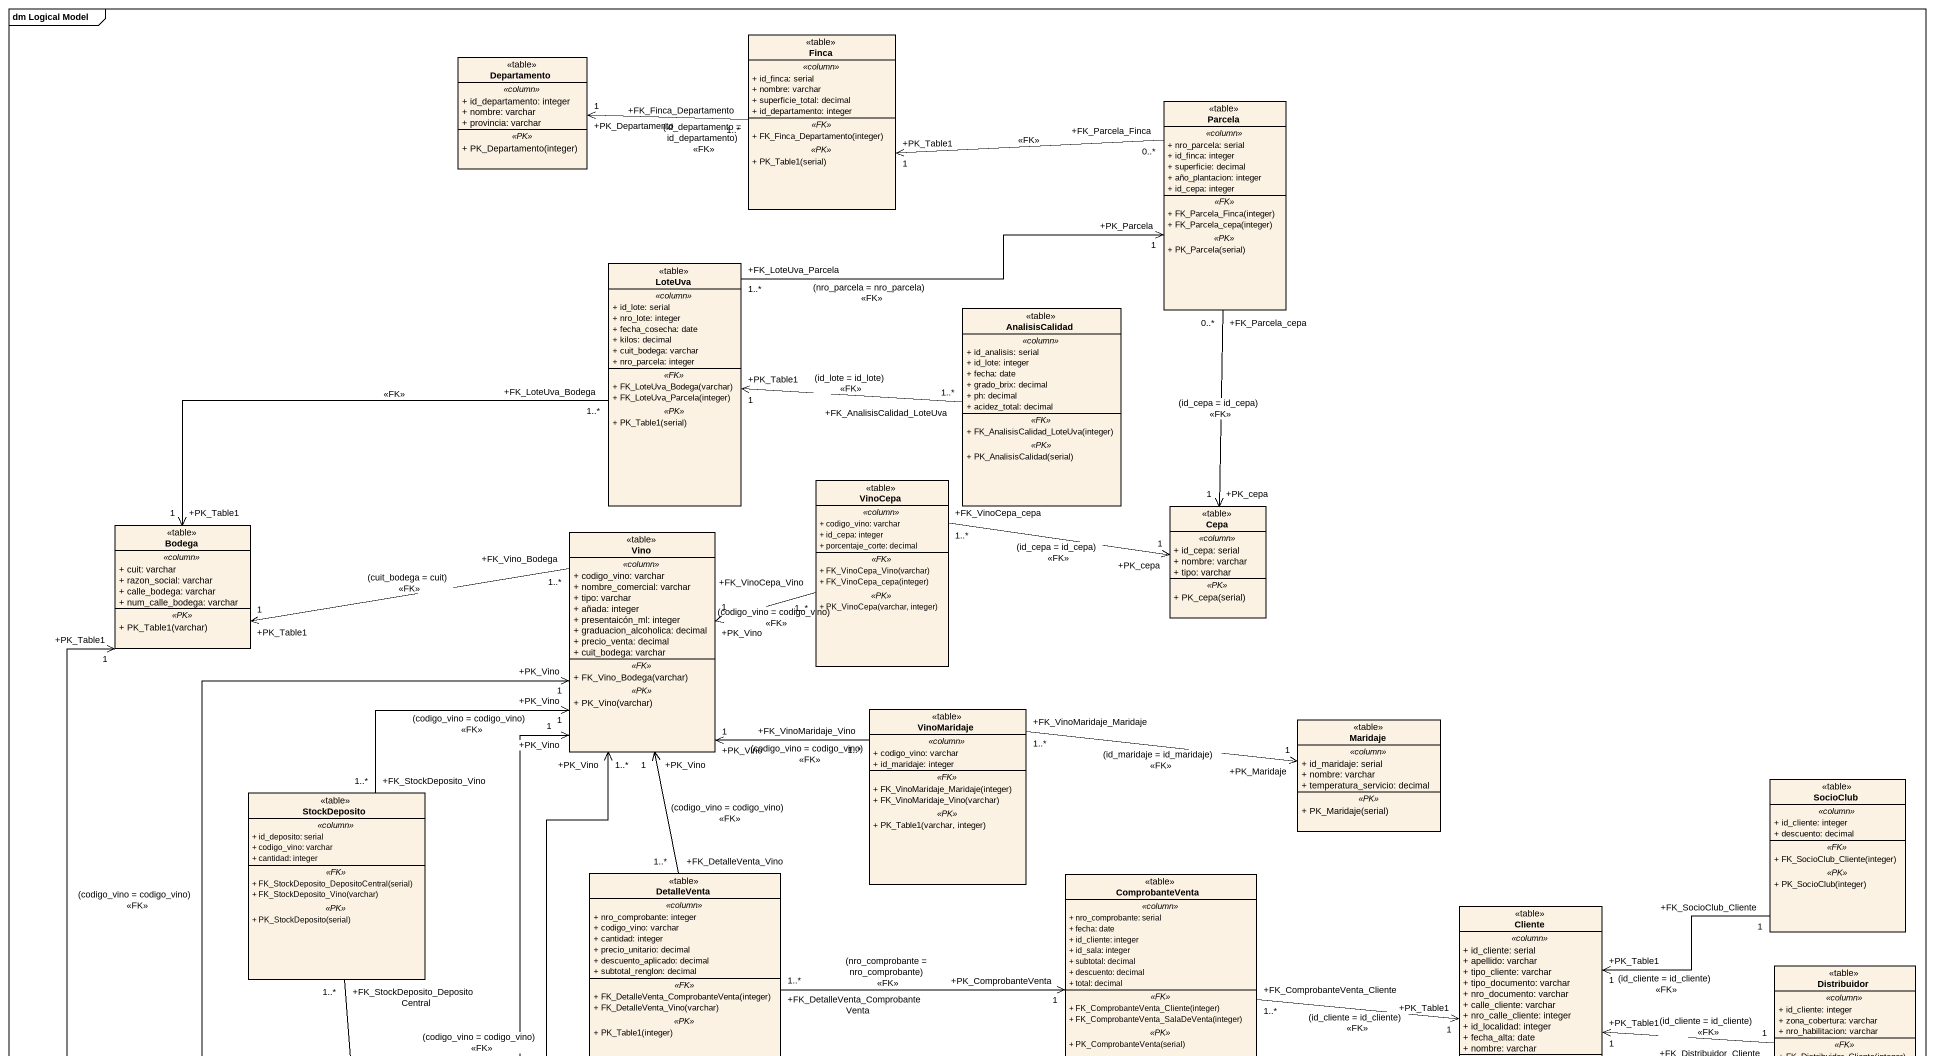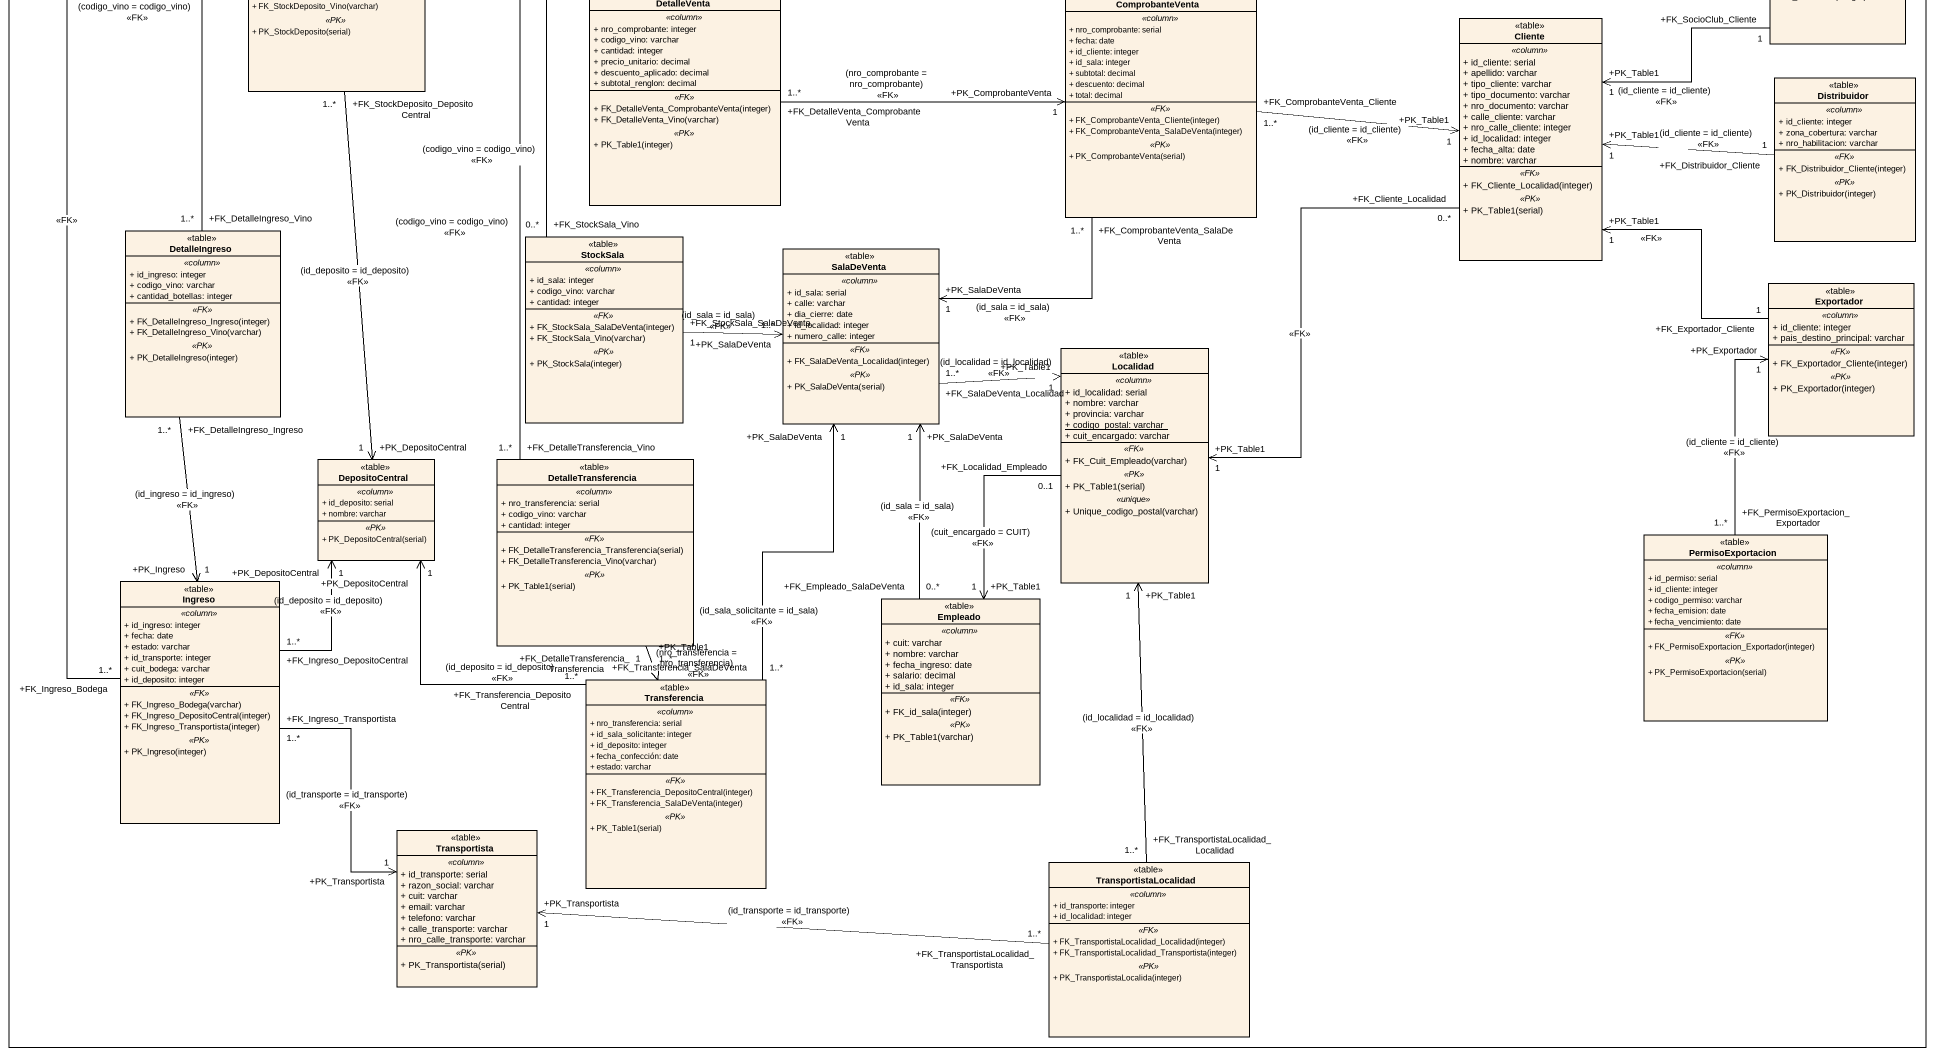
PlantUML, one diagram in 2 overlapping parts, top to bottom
@startuml
mainframe dm Logical Model
hide circle
hide empty members
skinparam classAttributeIconSize 0
class Departamento <<table>> {
  .. <<column>> ..
  + id_departamento: integer
  + nombre: varchar
  + provincia: varchar
  .. <<PK>> ..
  + PK_Departamento(integer)
}
class Finca <<table>> {
  .. <<column>> ..
  + id_finca: serial
  + nombre: varchar
  + superficie_total: decimal
  + id_departamento: integer
  .. <<FK>> ..
  + FK_Finca_Departamento(integer)
  .. <<PK>> ..
  + PK_Table1(serial)
}
class Parcela <<table>> {
  .. <<column>> ..
  + nro_parcela: serial
  + id_finca: integer
  + superficie: decimal
  + año_plantacion: integer
  + id_cepa: integer
  .. <<FK>> ..
  + FK_Parcela_Finca(integer)
  + FK_Parcela_cepa(integer)
  .. <<PK>> ..
  + PK_Parcela(serial)
}
class LoteUva <<table>> {
  .. <<column>> ..
  + id_lote: serial
  + nro_lote: integer
  + fecha_cosecha: date
  + kilos: decimal
  + cuit_bodega: varchar
  + nro_parcela: integer
  .. <<FK>> ..
  + FK_LoteUva_Bodega(varchar)
  + FK_LoteUva_Parcela(integer)
  .. <<PK>> ..
  + PK_Table1(serial)
}
class AnalisisCalidad <<table>> {
  .. <<column>> ..
  + id_analisis: serial
  + id_lote: integer
  + fecha: date
  + grado_brix: decimal
  + ph: decimal
  + acidez_total: decimal
  .. <<FK>> ..
  + FK_AnalisisCalidad_LoteUva(integer)
  .. <<PK>> ..
  + PK_AnalisisCalidad(serial)
}
class VinoCepa <<table>> {
  .. <<column>> ..
  + codigo_vino: varchar
  + id_cepa: integer
  + porcentaje_corte: decimal
  .. <<FK>> ..
  + FK_VinoCepa_Vino(varchar)
  + FK_VinoCepa_cepa(integer)
  .. <<PK>> ..
  + PK_VinoCepa(varchar, integer)
}
class Bodega <<table>> {
  .. <<column>> ..
  + cuit: varchar
  + razon_social: varchar
  + calle_bodega: varchar
  + num_calle_bodega: varchar
  .. <<PK>> ..
  + PK_Table1(varchar)
}
class Cepa <<table>> {
  .. <<column>> ..
  + id_cepa: serial
  + nombre: varchar
  + tipo: varchar
  .. <<PK>> ..
  + PK_cepa(serial)
}
class Vino <<table>> {
  .. <<column>> ..
  + codigo_vino: varchar
  + nombre_comercial: varchar
  + tipo: varchar
  + añada: integer
  + presentaicón_ml: integer
  + graduacion_alcoholica: decimal
  + precio_venta: decimal
  + cuit_bodega: varchar
  .. <<FK>> ..
  + FK_Vino_Bodega(varchar)
  .. <<PK>> ..
  + PK_Vino(varchar)
}
class VinoMaridaje <<table>> {
  .. <<column>> ..
  + codigo_vino: varchar
  + id_maridaje: integer
  .. <<FK>> ..
  + FK_VinoMaridaje_Maridaje(integer)
  + FK_VinoMaridaje_Vino(varchar)
  .. <<PK>> ..
  + PK_Table1(varchar, integer)
}
class Maridaje <<table>> {
  .. <<column>> ..
  + id_maridaje: serial
  + nombre: varchar
  + temperatura_servicio: decimal
  .. <<PK>> ..
  + PK_Maridaje(serial)
}
class StockDeposito <<table>> {
  .. <<column>> ..
  + id_deposito: serial
  + codigo_vino: varchar
  + cantidad: integer
  .. <<FK>> ..
  + FK_StockDeposito_DepositoCentral(serial)
  + FK_StockDeposito_Vino(varchar)
  .. <<PK>> ..
  + PK_StockDeposito(serial)
}
class SocioClub <<table>> {
  .. <<column>> ..
  + id_cliente: integer
  + descuento: decimal
  .. <<FK>> ..
  + FK_SocioClub_Cliente(integer)
  .. <<PK>> ..
  + PK_SocioClub(integer)
}
class DetalleVenta <<table>> {
  .. <<column>> ..
  + nro_comprobante: integer
  + codigo_vino: varchar
  + cantidad: integer
  + precio_unitario: decimal
  + descuento_aplicado: decimal
  + subtotal_renglon: decimal
  .. <<FK>> ..
  + FK_DetalleVenta_ComprobanteVenta(integer)
  + FK_DetalleVenta_Vino(varchar)
  .. <<PK>> ..
  + PK_Table1(integer)
}
class ComprobanteVenta <<table>> {
  .. <<column>> ..
  + nro_comprobante: serial
  + fecha: date
  + id_cliente: integer
  + id_sala: integer
  + subtotal: decimal
  + descuento: decimal
  + total: decimal
  .. <<FK>> ..
  + FK_ComprobanteVenta_Cliente(integer)
  + FK_ComprobanteVenta_SalaDeVenta(integer)
  .. <<PK>> ..
  + PK_ComprobanteVenta(serial)
}
class Cliente <<table>> {
  .. <<column>> ..
  + id_cliente: serial
  + apellido: varchar
  + tipo_cliente: varchar
  + tipo_documento: varchar
  + nro_documento: varchar
  + calle_cliente: varchar
  + nro_calle_cliente: integer
  + id_localidad: integer
  + fecha_alta: date
  + nombre: varchar
  .. <<FK>> ..
  + FK_Cliente_Localidad(integer)
  .. <<PK>> ..
  + PK_Table1(serial)
}
class Distribuidor <<table>> {
  .. <<column>> ..
  + id_cliente: integer
  + zona_cobertura: varchar
  + nro_habilitacion: varchar
  .. <<FK>> ..
  + FK_Distribuidor_Cliente(integer)
  .. <<PK>> ..
  + PK_Distribuidor(integer)
}
class DetalleIngreso <<table>> {
  .. <<column>> ..
  + id_ingreso: integer
  + codigo_vino: varchar
  + cantidad_botellas: integer
  .. <<FK>> ..
  + FK_DetalleIngreso_Ingreso(integer)
  + FK_DetalleIngreso_Vino(varchar)
  .. <<PK>> ..
  + PK_DetalleIngreso(integer)
}
class StockSala <<table>> {
  .. <<column>> ..
  + id_sala: integer
  + codigo_vino: varchar
  + cantidad: integer
  .. <<FK>> ..
  + FK_StockSala_SalaDeVenta(integer)
  + FK_StockSala_Vino(varchar)
  .. <<PK>> ..
  + PK_StockSala(integer)
}
class SalaDeVenta <<table>> {
  .. <<column>> ..
  + id_sala: serial
  + calle: varchar
  + dia_cierre: date
  + id_localidad: integer
  + numero_calle: integer
  .. <<FK>> ..
  + FK_SalaDeVenta_Localidad(integer)
  .. <<PK>> ..
  + PK_SalaDeVenta(serial)
}
class Exportador <<table>> {
  .. <<column>> ..
  + id_cliente: integer
  + pais_destino_principal: varchar
  .. <<FK>> ..
  + FK_Exportador_Cliente(integer)
  .. <<PK>> ..
  + PK_Exportador(integer)
}
class Localidad <<table>> {
  .. <<column>> ..
  + id_localidad: serial
  + nombre: varchar
  + provincia: varchar
  {static} + codigo_postal: varchar
  + cuit_encargado: varchar
  .. <<FK>> ..
  + FK_Cuit_Empleado(varchar)
  .. <<PK>> ..
  + PK_Table1(serial)
  .. <<unique>> ..
  + Unique_codigo_postal(varchar)
}
class DepositoCentral <<table>> {
  .. <<column>> ..
  + id_deposito: serial
  + nombre: varchar
  .. <<PK>> ..
  + PK_DepositoCentral(serial)
}
class DetalleTransferencia <<table>> {
  .. <<column>> ..
  + nro_transferencia: serial
  + codigo_vino: varchar
  + cantidad: integer
  .. <<FK>> ..
  + FK_DetalleTransferencia_Transferencia(serial)
  + FK_DetalleTransferencia_Vino(varchar)
  .. <<PK>> ..
  + PK_Table1(serial)
}
class PermisoExportacion <<table>> {
  .. <<column>> ..
  + id_permiso: serial
  + id_cliente: integer
  + codigo_permiso: varchar
  + fecha_emision: date
  + fecha_vencimiento: date
  .. <<FK>> ..
  + FK_PermisoExportacion_Exportador(integer)
  .. <<PK>> ..
  + PK_PermisoExportacion(serial)
}
class Ingreso <<table>> {
  .. <<column>> ..
  + id_ingreso: integer
  + fecha: date
  + estado: varchar
  + id_transporte: integer
  + cuit_bodega: varchar
  + id_deposito: integer
  .. <<FK>> ..
  + FK_Ingreso_Bodega(varchar)
  + FK_Ingreso_DepositoCentral(integer)
  + FK_Ingreso_Transportista(integer)
  .. <<PK>> ..
  + PK_Ingreso(integer)
}
class Empleado <<table>> {
  .. <<column>> ..
  + cuit: varchar
  + nombre: varchar
  + fecha_ingreso: date
  + salario: decimal
  + id_sala: integer
  .. <<FK>> ..
  + FK_id_sala(integer)
  .. <<PK>> ..
  + PK_Table1(varchar)
}
class Transferencia <<table>> {
  .. <<column>> ..
  + nro_transferencia: serial
  + id_sala_solicitante: integer
  + id_deposito: integer
  + fecha_confección: date
  + estado: varchar
  .. <<FK>> ..
  + FK_Transferencia_DepositoCentral(integer)
  + FK_Transferencia_SalaDeVenta(integer)
  .. <<PK>> ..
  + PK_Table1(serial)
}
class Transportista <<table>> {
  .. <<column>> ..
  + id_transporte: serial
  + razon_social: varchar
  + cuit: varchar
  + email: varchar
  + telefono: varchar
  + calle_transporte: varchar
  + nro_calle_transporte: varchar
  .. <<PK>> ..
  + PK_Transportista(serial)
}
class TransportistaLocalidad <<table>> {
  .. <<column>> ..
  + id_transporte: integer
  + id_localidad: integer
  .. <<FK>> ..
  + FK_TransportistaLocalidad_Localidad(integer)
  + FK_TransportistaLocalidad_Transportista(integer)
  .. <<PK>> ..
  + PK_TransportistaLocalida(integer)
}
Finca "+FK_Finca_Departamento\n1..*" -left-> "+PK_Departamento\n1" Departamento : (id_departamento = id_departamento)\n<<FK>>
Parcela "+FK_Parcela_Finca\n0..*" -left-> "+PK_Table1\n1" Finca : <<FK>>
Parcela "+FK_Parcela_cepa\n0..*" --> "+PK_cepa\n1" Cepa : (id_cepa = id_cepa)\n<<FK>>
LoteUva "+FK_LoteUva_Parcela\n1..*" -right-> "+PK_Parcela\n1" Parcela : (nro_parcela = nro_parcela)\n<<FK>>
LoteUva "+FK_LoteUva_Bodega\n1..*" -left-> "+PK_Table1\n1" Bodega : <<FK>>
AnalisisCalidad "+FK_AnalisisCalidad_LoteUva\n1..*" -left-> "+PK_Table1\n1" LoteUva : (id_lote = id_lote)\n<<FK>>
VinoCepa "+FK_VinoCepa_cepa\n1..*" -right-> "+PK_cepa\n1" Cepa : (id_cepa = id_cepa)\n<<FK>>
VinoCepa "+FK_VinoCepa_Vino\n1..*" -left-> "+PK_Vino\n1" Vino : (codigo_vino = codigo_vino)\n<<FK>>
Vino "+FK_Vino_Bodega\n1..*" -left-> "+PK_Table1\n1" Bodega : (cuit_bodega = cuit)\n<<FK>>
VinoMaridaje "+FK_VinoMaridaje_Vino\n1..*" -left-> "+PK_Vino\n1" Vino : (codigo_vino = codigo_vino)\n<<FK>>
VinoMaridaje "+FK_VinoMaridaje_Maridaje\n1..*" -right-> "+PK_Maridaje\n1" Maridaje : (id_maridaje = id_maridaje)\n<<FK>>
StockDeposito "+FK_StockDeposito_Vino\n1..*" -up-> "+PK_Vino\n1" Vino : (codigo_vino = codigo_vino)\n<<FK>>
StockDeposito "+FK_StockDeposito_DepositoCentral\n1..*" --> "+PK_DepositoCentral\n1" DepositoCentral : (id_deposito = id_deposito)\n<<FK>>
SocioClub "+FK_SocioClub_Cliente\n1" -left-> "+PK_Table1\n1" Cliente : (id_cliente = id_cliente)\n<<FK>>
DetalleVenta "+FK_DetalleVenta_Vino\n1..*" -up-> "+PK_Vino\n1" Vino : (codigo_vino = codigo_vino)\n<<FK>>
DetalleVenta "+FK_DetalleVenta_ComprobanteVenta\n1..*" -right-> "+PK_ComprobanteVenta\n1" ComprobanteVenta : (nro_comprobante = nro_comprobante)\n<<FK>>
ComprobanteVenta "+FK_ComprobanteVenta_Cliente\n1..*" -right-> "+PK_Table1\n1" Cliente : (id_cliente = id_cliente)\n<<FK>>
ComprobanteVenta "+FK_ComprobanteVenta_SalaDeVenta\n1..*" --> "+PK_SalaDeVenta\n1" SalaDeVenta : (id_sala = id_sala)\n<<FK>>
Cliente "+FK_Cliente_Localidad\n0..*" --> "+PK_Table1\n1" Localidad : <<FK>>
Distribuidor "+FK_Distribuidor_Cliente\n1" -left-> "+PK_Table1\n1" Cliente : (id_cliente = id_cliente)\n<<FK>>
DetalleIngreso "+FK_DetalleIngreso_Vino\n1..*" -up-> "+PK_Vino\n1" Vino : (codigo_vino = codigo_vino)\n<<FK>>
DetalleIngreso "+FK_DetalleIngreso_Ingreso\n1..*" --> "+PK_Ingreso\n1" Ingreso : (id_ingreso = id_ingreso)\n<<FK>>
StockSala "+FK_StockSala_Vino\n0..*" -up-> "+PK_Vino\n1..*" Vino : (codigo_vino = codigo_vino)\n<<FK>>
StockSala "+FK_StockSala_SalaDeVenta\n1" -right-> "+PK_SalaDeVenta\n1..*" SalaDeVenta : (id_sala = id_sala)\n<<FK>>
SalaDeVenta "+FK_SalaDeVenta_Localidad\n1..*" -right-> "+PK_Table1\n1" Localidad : (id_localidad = id_localidad)\n<<FK>>
Exportador "+FK_Exportador_Cliente\n1" -up-> "+PK_Table1\n1" Cliente : <<FK>>
Localidad "+FK_Localidad_Empleado\n0..1" --> "+PK_Table1\n1" Empleado : (cuit_encargado = CUIT)\n<<FK>>
DetalleTransferencia "+FK_DetalleTransferencia_Vino\n1..*" -up-> "+PK_Vino\n1" Vino : (codigo_vino = codigo_vino)\n<<FK>>
DetalleTransferencia "+FK_DetalleTransferencia_Transferencia\n1..*" --> "+PK_Table1\n1" Transferencia : (nro_transferencia = nro_transferencia)\n<<FK>>
PermisoExportacion "+FK_PermisoExportacion_Exportador\n1..*" -up-> "+PK_Exportador\n1" Exportador : (id_cliente = id_cliente)\n<<FK>>
Ingreso "+FK_Ingreso_Bodega\n1..*" -up-> "+PK_Table1\n1" Bodega : <<FK>>
Ingreso "+FK_Ingreso_DepositoCentral\n1..*" -up-> "+PK_DepositoCentral\n1" DepositoCentral : (id_deposito = id_deposito)\n<<FK>>
Ingreso "+FK_Ingreso_Transportista\n1..*" --> "+PK_Transportista\n1" Transportista : (id_transporte = id_transporte)\n<<FK>>
Empleado "+FK_Empleado_SalaDeVenta\n0..*" -up-> "+PK_SalaDeVenta\n1" SalaDeVenta : (id_sala = id_sala)\n<<FK>>
Transferencia "+FK_Transferencia_SalaDeVenta\n1..*" -up-> "+PK_SalaDeVenta\n1" SalaDeVenta : (id_sala_solicitante = id_sala)\n<<FK>>
Transferencia "+FK_Transferencia_DepositoCentral\n1..*" -up-> "+PK_DepositoCentral\n1" DepositoCentral : (id_deposito = id_deposito)\n<<FK>>
TransportistaLocalidad "+FK_TransportistaLocalidad_Localidad\n1..*" -up-> "+PK_Table1\n1" Localidad : (id_localidad = id_localidad)\n<<FK>>
TransportistaLocalidad "+FK_TransportistaLocalidad_Transportista\n1..*" -left-> "+PK_Transportista\n1" Transportista : (id_transporte = id_transporte)\n<<FK>>
@enduml
